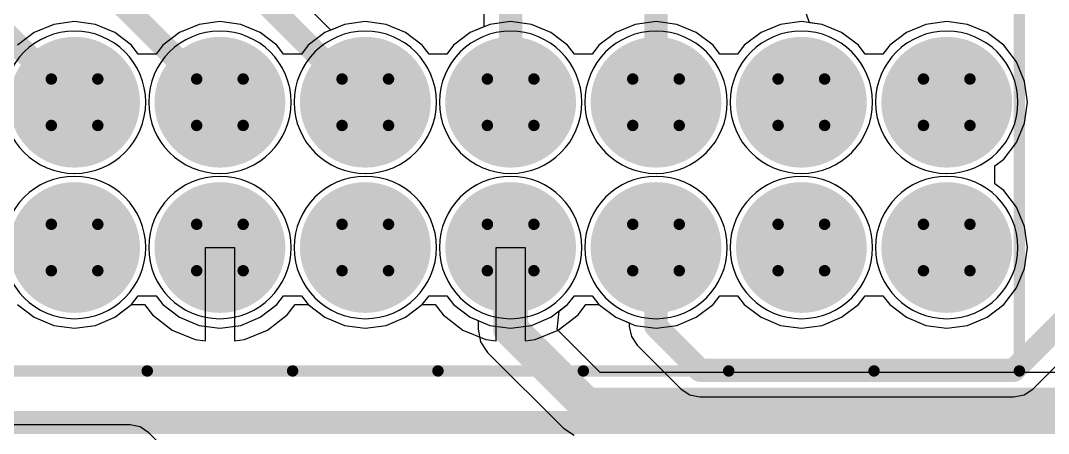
# Model space of a CAD drawing. Header units: millimetres. Extents: x 3.6 to 6.79, y 1.07 to 2.73.
# Drawn here: x 6.2343 to 6.5879, y 2.0942 to 2.2364 of the extents above; entities that cross this region are included whole.
import ezdxf

# ---------------------------------------------------------------- set-up
doc = ezdxf.new("R2010")
doc.units = ezdxf.units.MM
doc.header["$MEASUREMENT"] = 0
for name, color, linetype in [('BottomLayer', 5, 'Continuous'), ('BottomSolder', 6, 'Continuous'), ('Mechanical13', 56, 'Continuous'), ('MidLayer1', 16, 'Continuous'), ('MidLayer2', 76, 'Continuous'), ('MultiLayer', 9, 'Continuous'), ('PadHoleLayer', 156, 'Continuous'), ('TopLayer', 1, 'Continuous'), ('TopOverlay', 2, 'Continuous'), ('TopSolder', 216, 'Continuous')]:
    doc.layers.add(name, color=color, linetype=linetype)

# ---------------------------------------------------------------- blocks, each defined once
blk = doc.blocks.new('SAMTEC_FTS_108_04_X_D_116')
at = {"layer": 'BottomLayer', "const_width": 0.0225}
for points in [[(-0.13625, 0.025, 1), (-0.11375, 0.025, 1)], [(-0.08625, 0.025, 1), (-0.06375, 0.025, 1)], [(-0.03625, 0.025, 1), (-0.01375, 0.025, 1)], [(0.01375, 0.025, 1), (0.03625, 0.025, 1)], [(0.06375, 0.025, 1), (0.08625, 0.025, 1)], [(0.11375, 0.025, 1), (0.13625, 0.025, 1)], [(0.16375, 0.025, 1), (0.18625, 0.025, 1)], [(-0.13625, -0.025, 1), (-0.11375, -0.025, 1)], [(-0.08625, -0.025, 1), (-0.06375, -0.025, 1)], [(-0.03625, -0.025, 1), (-0.01375, -0.025, 1)], [(0.01375, -0.025, 1), (0.03625, -0.025, 1)], [(0.06375, -0.025, 1), (0.08625, -0.025, 1)], [(0.11375, -0.025, 1), (0.13625, -0.025, 1)], [(0.16375, -0.025, 1), (0.18625, -0.025, 1)]]:
    blk.add_lwpolyline(points, format="xyb", close=True, dxfattribs=at)
at = {"layer": 'BottomSolder'}
for points in [[(-0.10051, 0.025, 1), (-0.14949, 0.025, 1)], [(-0.05051, 0.025, 1), (-0.09949, 0.025, 1)], [(-0.00051, 0.025, 1), (-0.04949, 0.025, 1)], [(0.04949, 0.025, 1), (0.00051, 0.025, 1)], [(0.09949, 0.025, 1), (0.05051, 0.025, 1)], [(0.14949, 0.025, 1), (0.10051, 0.025, 1)], [(0.19949, 0.025, 1), (0.15051, 0.025, 1)], [(-0.10051, 0.025, 1), (-0.10051, 0.025, 1)], [(-0.09949, 0.025, 1), (-0.09949, 0.025, 1)], [(-0.05051, 0.025, 1), (-0.05051, 0.025, 1)], [(-0.04949, 0.025, 1), (-0.04949, 0.025, 1)], [(-0.00051, 0.025, 1), (-0.00051, 0.025, 1)], [(0.00051, 0.025, 1), (0.00051, 0.025, 1)], [(0.04949, 0.025, 1), (0.04949, 0.025, 1)], [(0.05051, 0.025, 1), (0.05051, 0.025, 1)], [(0.09949, 0.025, 1), (0.09949, 0.025, 1)], [(0.10051, 0.025, 1), (0.10051, 0.025, 1)], [(0.14949, 0.025, 1), (0.14949, 0.025, 1)], [(0.15051, 0.025, 1), (0.15051, 0.025, 1)], [(0.19949, 0.025, 1), (0.19949, 0.025, 1)], [(-0.10051, -0.025, 1), (-0.14949, -0.025, 1)], [(-0.05051, -0.025, 1), (-0.09949, -0.025, 1)], [(-0.00051, -0.025, 1), (-0.04949, -0.025, 1)], [(0.04949, -0.025, 1), (0.00051, -0.025, 1)], [(0.09949, -0.025, 1), (0.05051, -0.025, 1)], [(0.14949, -0.025, 1), (0.10051, -0.025, 1)], [(0.19949, -0.025, 1), (0.15051, -0.025, 1)], [(-0.10051, -0.025, 1), (-0.10051, -0.025, 1)], [(-0.09949, -0.025, 1), (-0.09949, -0.025, 1)], [(-0.05051, -0.025, 1), (-0.05051, -0.025, 1)], [(-0.04949, -0.025, 1), (-0.04949, -0.025, 1)], [(-0.00051, -0.025, 1), (-0.00051, -0.025, 1)], [(0.00051, -0.025, 1), (0.00051, -0.025, 1)], [(0.04949, -0.025, 1), (0.04949, -0.025, 1)], [(0.05051, -0.025, 1), (0.05051, -0.025, 1)], [(0.09949, -0.025, 1), (0.09949, -0.025, 1)], [(0.10051, -0.025, 1), (0.10051, -0.025, 1)], [(0.14949, -0.025, 1), (0.14949, -0.025, 1)], [(0.15051, -0.025, 1), (0.15051, -0.025, 1)], [(0.19949, -0.025, 1), (0.19949, -0.025, 1)]]:
    blk.add_lwpolyline(points, format="xyb", close=True, dxfattribs=at)
at = {"layer": 'BottomSolder', "const_width": 0.0225}
for points in [[(-0.13625, 0.025, 1), (-0.11375, 0.025, 1)], [(-0.08625, 0.025, 1), (-0.06375, 0.025, 1)], [(-0.03625, 0.025, 1), (-0.01375, 0.025, 1)], [(0.01375, 0.025, 1), (0.03625, 0.025, 1)], [(0.06375, 0.025, 1), (0.08625, 0.025, 1)], [(0.11375, 0.025, 1), (0.13625, 0.025, 1)], [(0.16375, 0.025, 1), (0.18625, 0.025, 1)], [(-0.13625, -0.025, 1), (-0.11375, -0.025, 1)], [(-0.08625, -0.025, 1), (-0.06375, -0.025, 1)], [(-0.03625, -0.025, 1), (-0.01375, -0.025, 1)], [(0.01375, -0.025, 1), (0.03625, -0.025, 1)], [(0.06375, -0.025, 1), (0.08625, -0.025, 1)], [(0.11375, -0.025, 1), (0.13625, -0.025, 1)], [(0.16375, -0.025, 1), (0.18625, -0.025, 1)]]:
    blk.add_lwpolyline(points, format="xyb", close=True, dxfattribs=at)
at = {"layer": 'Mechanical13', "const_width": 0.00394}
for points in [[(0.2, -0.06748), (0.2, 0.06748)], [(-0.13299, 0.01701), (-0.13299, 0.03299)], [(-0.13299, 0.03299), (-0.11701, 0.03299)], [(-0.11701, 0.01701), (-0.11701, 0.03299)], [(-0.08299, 0.01701), (-0.08299, 0.03299)], [(-0.08299, 0.03299), (-0.06701, 0.03299)], [(-0.06701, 0.01701), (-0.06701, 0.03299)], [(-0.03299, 0.01701), (-0.03299, 0.03299)], [(-0.03299, 0.03299), (-0.01701, 0.03299)], [(-0.01701, 0.01701), (-0.01701, 0.03299)], [(0.01701, 0.01701), (0.01701, 0.03299)], [(0.01701, 0.03299), (0.03299, 0.03299)], [(0.03299, 0.01701), (0.03299, 0.03299)], [(0.06701, 0.01701), (0.06701, 0.03299)], [(0.06701, 0.03299), (0.08299, 0.03299)], [(0.08299, 0.01701), (0.08299, 0.03299)], [(0.11701, 0.01701), (0.11701, 0.03299)], [(0.11701, 0.03299), (0.13299, 0.03299)], [(0.13299, 0.01701), (0.13299, 0.03299)], [(0.16701, 0.01701), (0.16701, 0.03299)], [(0.16701, 0.03299), (0.18299, 0.03299)], [(0.18299, 0.01701), (0.18299, 0.03299)], [(-0.13299, 0.01701), (-0.11701, 0.01701)], [(-0.08299, 0.01701), (-0.06701, 0.01701)], [(-0.03299, 0.01701), (-0.01701, 0.01701)], [(0.01701, 0.01701), (0.03299, 0.01701)], [(0.06701, 0.01701), (0.08299, 0.01701)], [(0.11701, 0.01701), (0.13299, 0.01701)], [(0.16701, 0.01701), (0.18299, 0.01701)], [(-0.13299, -0.03299), (-0.13299, -0.01701)], [(-0.13299, -0.01701), (-0.11701, -0.01701)], [(-0.11701, -0.03299), (-0.11701, -0.01701)], [(-0.08299, -0.03299), (-0.08299, -0.01701)], [(-0.08299, -0.01701), (-0.06701, -0.01701)], [(-0.06701, -0.03299), (-0.06701, -0.01701)], [(-0.03299, -0.03299), (-0.03299, -0.01701)], [(-0.03299, -0.01701), (-0.01701, -0.01701)], [(-0.01701, -0.03299), (-0.01701, -0.01701)], [(0.01701, -0.03299), (0.01701, -0.01701)], [(0.01701, -0.01701), (0.03299, -0.01701)], [(0.03299, -0.03299), (0.03299, -0.01701)], [(0.06701, -0.03299), (0.06701, -0.01701)], [(0.06701, -0.01701), (0.08299, -0.01701)], [(0.08299, -0.03299), (0.08299, -0.01701)], [(0.11701, -0.03299), (0.11701, -0.01701)], [(0.11701, -0.01701), (0.13299, -0.01701)], [(0.13299, -0.03299), (0.13299, -0.01701)], [(0.16701, -0.03299), (0.16701, -0.01701)], [(0.16701, -0.01701), (0.18299, -0.01701)], [(0.18299, -0.03299), (0.18299, -0.01701)], [(-0.13299, -0.03299), (-0.11701, -0.03299)], [(-0.08299, -0.03299), (-0.06701, -0.03299)], [(-0.03299, -0.03299), (-0.01701, -0.03299)], [(0.01701, -0.03299), (0.03299, -0.03299)], [(0.06701, -0.03299), (0.08299, -0.03299)], [(0.11701, -0.03299), (0.13299, -0.03299)], [(0.16701, -0.03299), (0.18299, -0.03299)], [(-0.15, -0.06748), (-0.1, -0.06748)], [(-0.1, -0.06748), (-0.05, -0.06748)], [(-0.05, -0.06748), (0, -0.06748)], [(0, -0.06748), (0.05, -0.06748)], [(0.05, -0.06748), (0.1, -0.06748)], [(0.1, -0.06748), (0.15, -0.06748)], [(0.15, -0.06748), (0.2, -0.06748)], [(-0.21772, -0.08524), (0.21772, -0.08524)]]:
    blk.add_lwpolyline(points, dxfattribs=at)
at = {"layer": 'Mechanical13', "const_width": 0.00197}
for points in [[(-0.13398, 0.03299, 1), (-0.13201, 0.03299, 1)], [(-0.13398, 0.03299, 1), (-0.13201, 0.03299, 1)], [(-0.11799, 0.03299, 1), (-0.11602, 0.03299, 1)], [(-0.11799, 0.03299, 1), (-0.11602, 0.03299, 1)], [(-0.08398, 0.03299, 1), (-0.08201, 0.03299, 1)], [(-0.08398, 0.03299, 1), (-0.08201, 0.03299, 1)], [(-0.06799, 0.03299, 1), (-0.06602, 0.03299, 1)], [(-0.06799, 0.03299, 1), (-0.06602, 0.03299, 1)], [(-0.03398, 0.03299, 1), (-0.03201, 0.03299, 1)], [(-0.03398, 0.03299, 1), (-0.03201, 0.03299, 1)], [(-0.01799, 0.03299, 1), (-0.01602, 0.03299, 1)], [(-0.01799, 0.03299, 1), (-0.01602, 0.03299, 1)], [(0.01602, 0.03299, 1), (0.01799, 0.03299, 1)], [(0.01602, 0.03299, 1), (0.01799, 0.03299, 1)], [(0.03201, 0.03299, 1), (0.03398, 0.03299, 1)], [(0.03201, 0.03299, 1), (0.03398, 0.03299, 1)], [(0.06602, 0.03299, 1), (0.06799, 0.03299, 1)], [(0.06602, 0.03299, 1), (0.06799, 0.03299, 1)], [(0.08201, 0.03299, 1), (0.08398, 0.03299, 1)], [(0.08201, 0.03299, 1), (0.08398, 0.03299, 1)], [(0.11602, 0.03299, 1), (0.11799, 0.03299, 1)], [(0.11602, 0.03299, 1), (0.11799, 0.03299, 1)], [(0.13201, 0.03299, 1), (0.13398, 0.03299, 1)], [(0.13201, 0.03299, 1), (0.13398, 0.03299, 1)], [(0.16602, 0.03299, 1), (0.16799, 0.03299, 1)], [(0.16602, 0.03299, 1), (0.16799, 0.03299, 1)], [(0.18201, 0.03299, 1), (0.18398, 0.03299, 1)], [(0.18201, 0.03299, 1), (0.18398, 0.03299, 1)], [(-0.13398, 0.01701, 1), (-0.13201, 0.01701, 1)], [(-0.13398, 0.01701, 1), (-0.13201, 0.01701, 1)], [(-0.11799, 0.01701, 1), (-0.11602, 0.01701, 1)], [(-0.11799, 0.01701, 1), (-0.11602, 0.01701, 1)], [(-0.08398, 0.01701, 1), (-0.08201, 0.01701, 1)], [(-0.08398, 0.01701, 1), (-0.08201, 0.01701, 1)], [(-0.06799, 0.01701, 1), (-0.06602, 0.01701, 1)], [(-0.06799, 0.01701, 1), (-0.06602, 0.01701, 1)], [(-0.03398, 0.01701, 1), (-0.03201, 0.01701, 1)], [(-0.03398, 0.01701, 1), (-0.03201, 0.01701, 1)], [(-0.01799, 0.01701, 1), (-0.01602, 0.01701, 1)], [(-0.01799, 0.01701, 1), (-0.01602, 0.01701, 1)], [(0.01602, 0.01701, 1), (0.01799, 0.01701, 1)], [(0.01602, 0.01701, 1), (0.01799, 0.01701, 1)], [(0.03201, 0.01701, 1), (0.03398, 0.01701, 1)], [(0.03201, 0.01701, 1), (0.03398, 0.01701, 1)], [(0.06602, 0.01701, 1), (0.06799, 0.01701, 1)], [(0.06602, 0.01701, 1), (0.06799, 0.01701, 1)], [(0.08201, 0.01701, 1), (0.08398, 0.01701, 1)], [(0.08201, 0.01701, 1), (0.08398, 0.01701, 1)], [(0.11602, 0.01701, 1), (0.11799, 0.01701, 1)], [(0.11602, 0.01701, 1), (0.11799, 0.01701, 1)], [(0.13201, 0.01701, 1), (0.13398, 0.01701, 1)], [(0.13201, 0.01701, 1), (0.13398, 0.01701, 1)], [(0.16602, 0.01701, 1), (0.16799, 0.01701, 1)], [(0.16602, 0.01701, 1), (0.16799, 0.01701, 1)], [(0.18201, 0.01701, 1), (0.18398, 0.01701, 1)], [(0.18201, 0.01701, 1), (0.18398, 0.01701, 1)], [(-0.13398, -0.01701, 1), (-0.13201, -0.01701, 1)], [(-0.13398, -0.01701, 1), (-0.13201, -0.01701, 1)], [(-0.11799, -0.01701, 1), (-0.11602, -0.01701, 1)], [(-0.11799, -0.01701, 1), (-0.11602, -0.01701, 1)], [(-0.08398, -0.01701, 1), (-0.08201, -0.01701, 1)], [(-0.08398, -0.01701, 1), (-0.08201, -0.01701, 1)], [(-0.06799, -0.01701, 1), (-0.06602, -0.01701, 1)], [(-0.06799, -0.01701, 1), (-0.06602, -0.01701, 1)], [(-0.03398, -0.01701, 1), (-0.03201, -0.01701, 1)], [(-0.03398, -0.01701, 1), (-0.03201, -0.01701, 1)], [(-0.01799, -0.01701, 1), (-0.01602, -0.01701, 1)], [(-0.01799, -0.01701, 1), (-0.01602, -0.01701, 1)], [(0.01602, -0.01701, 1), (0.01799, -0.01701, 1)], [(0.01602, -0.01701, 1), (0.01799, -0.01701, 1)], [(0.03201, -0.01701, 1), (0.03398, -0.01701, 1)], [(0.03201, -0.01701, 1), (0.03398, -0.01701, 1)], [(0.06602, -0.01701, 1), (0.06799, -0.01701, 1)], [(0.06602, -0.01701, 1), (0.06799, -0.01701, 1)], [(0.08201, -0.01701, 1), (0.08398, -0.01701, 1)], [(0.08201, -0.01701, 1), (0.08398, -0.01701, 1)], [(0.11602, -0.01701, 1), (0.11799, -0.01701, 1)], [(0.11602, -0.01701, 1), (0.11799, -0.01701, 1)], [(0.13201, -0.01701, 1), (0.13398, -0.01701, 1)], [(0.13201, -0.01701, 1), (0.13398, -0.01701, 1)], [(0.16602, -0.01701, 1), (0.16799, -0.01701, 1)], [(0.16602, -0.01701, 1), (0.16799, -0.01701, 1)], [(0.18201, -0.01701, 1), (0.18398, -0.01701, 1)], [(0.18201, -0.01701, 1), (0.18398, -0.01701, 1)], [(-0.13398, -0.03299, 1), (-0.13201, -0.03299, 1)], [(-0.13398, -0.03299, 1), (-0.13201, -0.03299, 1)], [(-0.11799, -0.03299, 1), (-0.11602, -0.03299, 1)], [(-0.11799, -0.03299, 1), (-0.11602, -0.03299, 1)], [(-0.08398, -0.03299, 1), (-0.08201, -0.03299, 1)], [(-0.08398, -0.03299, 1), (-0.08201, -0.03299, 1)], [(-0.06799, -0.03299, 1), (-0.06602, -0.03299, 1)], [(-0.06799, -0.03299, 1), (-0.06602, -0.03299, 1)], [(-0.03398, -0.03299, 1), (-0.03201, -0.03299, 1)], [(-0.03398, -0.03299, 1), (-0.03201, -0.03299, 1)], [(-0.01799, -0.03299, 1), (-0.01602, -0.03299, 1)], [(-0.01799, -0.03299, 1), (-0.01602, -0.03299, 1)], [(0.01602, -0.03299, 1), (0.01799, -0.03299, 1)], [(0.01602, -0.03299, 1), (0.01799, -0.03299, 1)], [(0.03201, -0.03299, 1), (0.03398, -0.03299, 1)], [(0.03201, -0.03299, 1), (0.03398, -0.03299, 1)], [(0.06602, -0.03299, 1), (0.06799, -0.03299, 1)], [(0.06602, -0.03299, 1), (0.06799, -0.03299, 1)], [(0.08201, -0.03299, 1), (0.08398, -0.03299, 1)], [(0.08201, -0.03299, 1), (0.08398, -0.03299, 1)], [(0.11602, -0.03299, 1), (0.11799, -0.03299, 1)], [(0.11602, -0.03299, 1), (0.11799, -0.03299, 1)], [(0.13201, -0.03299, 1), (0.13398, -0.03299, 1)], [(0.13201, -0.03299, 1), (0.13398, -0.03299, 1)], [(0.16602, -0.03299, 1), (0.16799, -0.03299, 1)], [(0.16602, -0.03299, 1), (0.16799, -0.03299, 1)], [(0.18201, -0.03299, 1), (0.18398, -0.03299, 1)], [(0.18201, -0.03299, 1), (0.18398, -0.03299, 1)], [(-0.10098, -0.06748, 1), (-0.09902, -0.06748, 1)], [(-0.10098, -0.06748, 1), (-0.09902, -0.06748, 1)], [(-0.05098, -0.06748, 1), (-0.04902, -0.06748, 1)], [(-0.05098, -0.06748, 1), (-0.04902, -0.06748, 1)], [(-0.00098, -0.06748, 1), (0.00098, -0.06748, 1)], [(-0.00098, -0.06748, 1), (0.00098, -0.06748, 1)], [(0.04902, -0.06748, 1), (0.05098, -0.06748, 1)], [(0.04902, -0.06748, 1), (0.05098, -0.06748, 1)], [(0.09902, -0.06748, 1), (0.10098, -0.06748, 1)], [(0.09902, -0.06748, 1), (0.10098, -0.06748, 1)], [(0.14902, -0.06748, 1), (0.15098, -0.06748, 1)], [(0.14902, -0.06748, 1), (0.15098, -0.06748, 1)], [(0.19902, -0.06748, 1), (0.20098, -0.06748, 1)], [(0.19902, -0.06748, 1), (0.20098, -0.06748, 1)]]:
    blk.add_lwpolyline(points, format="xyb", close=True, dxfattribs=at)
at = {"layer": 'MidLayer1', "const_width": 0.0225}
for points in [[(-0.13625, 0.025, 1), (-0.11375, 0.025, 1)], [(-0.08625, 0.025, 1), (-0.06375, 0.025, 1)], [(-0.03625, 0.025, 1), (-0.01375, 0.025, 1)], [(0.01375, 0.025, 1), (0.03625, 0.025, 1)], [(0.06375, 0.025, 1), (0.08625, 0.025, 1)], [(0.11375, 0.025, 1), (0.13625, 0.025, 1)], [(0.16375, 0.025, 1), (0.18625, 0.025, 1)], [(-0.13625, -0.025, 1), (-0.11375, -0.025, 1)], [(-0.08625, -0.025, 1), (-0.06375, -0.025, 1)], [(-0.03625, -0.025, 1), (-0.01375, -0.025, 1)], [(0.01375, -0.025, 1), (0.03625, -0.025, 1)], [(0.06375, -0.025, 1), (0.08625, -0.025, 1)], [(0.11375, -0.025, 1), (0.13625, -0.025, 1)], [(0.16375, -0.025, 1), (0.18625, -0.025, 1)]]:
    blk.add_lwpolyline(points, format="xyb", close=True, dxfattribs=at)
at = {"layer": 'MidLayer2', "const_width": 0.0225}
for points in [[(-0.13625, 0.025, 1), (-0.11375, 0.025, 1)], [(-0.08625, 0.025, 1), (-0.06375, 0.025, 1)], [(-0.03625, 0.025, 1), (-0.01375, 0.025, 1)], [(0.01375, 0.025, 1), (0.03625, 0.025, 1)], [(0.06375, 0.025, 1), (0.08625, 0.025, 1)], [(0.11375, 0.025, 1), (0.13625, 0.025, 1)], [(0.16375, 0.025, 1), (0.18625, 0.025, 1)], [(-0.13625, -0.025, 1), (-0.11375, -0.025, 1)], [(-0.08625, -0.025, 1), (-0.06375, -0.025, 1)], [(-0.03625, -0.025, 1), (-0.01375, -0.025, 1)], [(0.01375, -0.025, 1), (0.03625, -0.025, 1)], [(0.06375, -0.025, 1), (0.08625, -0.025, 1)], [(0.11375, -0.025, 1), (0.13625, -0.025, 1)], [(0.16375, -0.025, 1), (0.18625, -0.025, 1)]]:
    blk.add_lwpolyline(points, format="xyb", close=True, dxfattribs=at)
at = {"layer": 'MultiLayer', "const_width": 0.0225}
for points in [[(-0.13625, 0.025, 1), (-0.11375, 0.025, 1)], [(-0.08625, 0.025, 1), (-0.06375, 0.025, 1)], [(-0.03625, 0.025, 1), (-0.01375, 0.025, 1)], [(0.01375, 0.025, 1), (0.03625, 0.025, 1)], [(0.06375, 0.025, 1), (0.08625, 0.025, 1)], [(0.11375, 0.025, 1), (0.13625, 0.025, 1)], [(0.16375, 0.025, 1), (0.18625, 0.025, 1)], [(-0.13625, -0.025, 1), (-0.11375, -0.025, 1)], [(-0.08625, -0.025, 1), (-0.06375, -0.025, 1)], [(-0.03625, -0.025, 1), (-0.01375, -0.025, 1)], [(0.01375, -0.025, 1), (0.03625, -0.025, 1)], [(0.06375, -0.025, 1), (0.08625, -0.025, 1)], [(0.11375, -0.025, 1), (0.13625, -0.025, 1)], [(0.16375, -0.025, 1), (0.18625, -0.025, 1)]]:
    blk.add_lwpolyline(points, format="xyb", close=True, dxfattribs=at)
at = {"layer": 'PadHoleLayer', "const_width": 0.01398}
for points in [[(-0.13199, 0.025, 1), (-0.11801, 0.025, 1)], [(-0.08199, 0.025, 1), (-0.06801, 0.025, 1)], [(-0.03199, 0.025, 1), (-0.01801, 0.025, 1)], [(0.01801, 0.025, 1), (0.03199, 0.025, 1)], [(0.06801, 0.025, 1), (0.08199, 0.025, 1)], [(0.11801, 0.025, 1), (0.13199, 0.025, 1)], [(0.16801, 0.025, 1), (0.18199, 0.025, 1)], [(-0.13199, -0.025, 1), (-0.11801, -0.025, 1)], [(-0.08199, -0.025, 1), (-0.06801, -0.025, 1)], [(-0.03199, -0.025, 1), (-0.01801, -0.025, 1)], [(0.01801, -0.025, 1), (0.03199, -0.025, 1)], [(0.06801, -0.025, 1), (0.08199, -0.025, 1)], [(0.11801, -0.025, 1), (0.13199, -0.025, 1)], [(0.16801, -0.025, 1), (0.18199, -0.025, 1)]]:
    blk.add_lwpolyline(points, format="xyb", close=True, dxfattribs=at)
at = {"layer": 'TopLayer', "const_width": 0.0225}
for points in [[(-0.13625, 0.025, 1), (-0.11375, 0.025, 1)], [(-0.08625, 0.025, 1), (-0.06375, 0.025, 1)], [(-0.03625, 0.025, 1), (-0.01375, 0.025, 1)], [(0.01375, 0.025, 1), (0.03625, 0.025, 1)], [(0.06375, 0.025, 1), (0.08625, 0.025, 1)], [(0.11375, 0.025, 1), (0.13625, 0.025, 1)], [(0.16375, 0.025, 1), (0.18625, 0.025, 1)], [(-0.13625, -0.025, 1), (-0.11375, -0.025, 1)], [(-0.08625, -0.025, 1), (-0.06375, -0.025, 1)], [(-0.03625, -0.025, 1), (-0.01375, -0.025, 1)], [(0.01375, -0.025, 1), (0.03625, -0.025, 1)], [(0.06375, -0.025, 1), (0.08625, -0.025, 1)], [(0.11375, -0.025, 1), (0.13625, -0.025, 1)], [(0.16375, -0.025, 1), (0.18625, -0.025, 1)]]:
    blk.add_lwpolyline(points, format="xyb", close=True, dxfattribs=at)
at = {"layer": 'TopOverlay', "const_width": 0.00787}
blk.add_lwpolyline([(-0.21772, -0.08524), (0.21772, -0.08524)], dxfattribs=at)
at = {"layer": 'TopSolder'}
for points in [[(-0.10051, 0.025, 1), (-0.14949, 0.025, 1)], [(-0.05051, 0.025, 1), (-0.09949, 0.025, 1)], [(-0.00051, 0.025, 1), (-0.04949, 0.025, 1)], [(0.04949, 0.025, 1), (0.00051, 0.025, 1)], [(0.09949, 0.025, 1), (0.05051, 0.025, 1)], [(0.14949, 0.025, 1), (0.10051, 0.025, 1)], [(0.19949, 0.025, 1), (0.15051, 0.025, 1)], [(-0.10051, 0.025, 1), (-0.10051, 0.025, 1)], [(-0.09949, 0.025, 1), (-0.09949, 0.025, 1)], [(-0.05051, 0.025, 1), (-0.05051, 0.025, 1)], [(-0.04949, 0.025, 1), (-0.04949, 0.025, 1)], [(-0.00051, 0.025, 1), (-0.00051, 0.025, 1)], [(0.00051, 0.025, 1), (0.00051, 0.025, 1)], [(0.04949, 0.025, 1), (0.04949, 0.025, 1)], [(0.05051, 0.025, 1), (0.05051, 0.025, 1)], [(0.09949, 0.025, 1), (0.09949, 0.025, 1)], [(0.10051, 0.025, 1), (0.10051, 0.025, 1)], [(0.14949, 0.025, 1), (0.14949, 0.025, 1)], [(0.15051, 0.025, 1), (0.15051, 0.025, 1)], [(0.19949, 0.025, 1), (0.19949, 0.025, 1)], [(-0.10051, -0.025, 1), (-0.14949, -0.025, 1)], [(-0.05051, -0.025, 1), (-0.09949, -0.025, 1)], [(-0.00051, -0.025, 1), (-0.04949, -0.025, 1)], [(0.04949, -0.025, 1), (0.00051, -0.025, 1)], [(0.09949, -0.025, 1), (0.05051, -0.025, 1)], [(0.14949, -0.025, 1), (0.10051, -0.025, 1)], [(0.19949, -0.025, 1), (0.15051, -0.025, 1)], [(-0.10051, -0.025, 1), (-0.10051, -0.025, 1)], [(-0.09949, -0.025, 1), (-0.09949, -0.025, 1)], [(-0.05051, -0.025, 1), (-0.05051, -0.025, 1)], [(-0.04949, -0.025, 1), (-0.04949, -0.025, 1)], [(-0.00051, -0.025, 1), (-0.00051, -0.025, 1)], [(0.00051, -0.025, 1), (0.00051, -0.025, 1)], [(0.04949, -0.025, 1), (0.04949, -0.025, 1)], [(0.05051, -0.025, 1), (0.05051, -0.025, 1)], [(0.09949, -0.025, 1), (0.09949, -0.025, 1)], [(0.10051, -0.025, 1), (0.10051, -0.025, 1)], [(0.14949, -0.025, 1), (0.14949, -0.025, 1)], [(0.15051, -0.025, 1), (0.15051, -0.025, 1)], [(0.19949, -0.025, 1), (0.19949, -0.025, 1)]]:
    blk.add_lwpolyline(points, format="xyb", close=True, dxfattribs=at)
at = {"layer": 'TopSolder', "const_width": 0.0225}
for points in [[(-0.13625, 0.025, 1), (-0.11375, 0.025, 1)], [(-0.08625, 0.025, 1), (-0.06375, 0.025, 1)], [(-0.03625, 0.025, 1), (-0.01375, 0.025, 1)], [(0.01375, 0.025, 1), (0.03625, 0.025, 1)], [(0.06375, 0.025, 1), (0.08625, 0.025, 1)], [(0.11375, 0.025, 1), (0.13625, 0.025, 1)], [(0.16375, 0.025, 1), (0.18625, 0.025, 1)], [(-0.13625, -0.025, 1), (-0.11375, -0.025, 1)], [(-0.08625, -0.025, 1), (-0.06375, -0.025, 1)], [(-0.03625, -0.025, 1), (-0.01375, -0.025, 1)], [(0.01375, -0.025, 1), (0.03625, -0.025, 1)], [(0.06375, -0.025, 1), (0.08625, -0.025, 1)], [(0.11375, -0.025, 1), (0.13625, -0.025, 1)], [(0.16375, -0.025, 1), (0.18625, -0.025, 1)]]:
    blk.add_lwpolyline(points, format="xyb", close=True, dxfattribs=at)

msp = doc.modelspace()

# ---------------------------------------------------------------- linework, layer by layer
at = {"layer": 'BottomLayer'}
for p, q in [((6.34103, 2.23308), (6.16063, 2.41349)), ((6.39373, 2.24191), (6.39373, 2.2342)), ((6.34573, 2.23503), (6.34103, 2.23308)), ((6.35291, 2.23597), (6.34573, 2.23503)), ((6.36008, 2.23503), (6.35291, 2.23597)), ((6.36677, 2.23226), (6.36008, 2.23503)), ((6.37252, 2.22785), (6.36677, 2.23226)), ((6.38904, 2.23226), (6.38329, 2.22785)), ((6.39373, 2.2342), (6.38904, 2.23226)), ((6.37483, 2.22483), (6.37252, 2.22785)), ((6.38329, 2.22785), (6.38098, 2.22483)), ((6.38098, 2.22483), (6.37483, 2.22483)), ((6.27252, 2.13862), (6.27483, 2.14164)), ((6.27483, 2.14164), (6.28098, 2.14164)), ((6.28098, 2.14164), (6.28329, 2.13862)), ((6.32252, 2.13862), (6.32483, 2.14164)), ((6.32483, 2.14164), (6.33098, 2.14164)), ((6.33098, 2.14164), (6.33329, 2.13862)), ((6.37252, 2.13862), (6.37483, 2.14164)), ((6.37483, 2.14164), (6.38098, 2.14164)), ((6.38098, 2.14164), (6.38329, 2.13862)), ((6.42252, 2.13862), (6.42483, 2.14164)), ((6.42483, 2.14164), (6.43098, 2.14164)), ((6.43098, 2.14164), (6.43329, 2.13862)), ((6.23329, 2.13862), (6.23904, 2.13422)), ((6.26677, 2.13422), (6.27252, 2.13862)), ((6.28329, 2.13862), (6.28904, 2.13422)), ((6.31677, 2.13422), (6.32252, 2.13862)), ((6.33329, 2.13862), (6.33904, 2.13422)), ((6.36677, 2.13422), (6.37252, 2.13862)), ((6.38329, 2.13862), (6.38904, 2.13422)), ((6.41677, 2.13422), (6.42252, 2.13862)), ((6.43329, 2.13862), (6.43904, 2.13422)), ((6.23904, 2.13422), (6.24573, 2.13144)), ((6.26008, 2.13144), (6.26677, 2.13422)), ((6.28904, 2.13422), (6.29573, 2.13144)), ((6.31008, 2.13144), (6.31677, 2.13422)), ((6.33904, 2.13422), (6.34573, 2.13144)), ((6.36008, 2.13144), (6.36677, 2.13422)), ((6.38904, 2.13422), (6.39573, 2.13144)), ((6.41008, 2.13144), (6.41677, 2.13422)), ((6.43904, 2.13422), (6.44373, 2.13227)), ((6.44373, 2.13227), (6.44373, 2.13109)), ((6.58249, 2.10951), (6.60749, 2.13451)), ((6.24573, 2.13144), (6.25291, 2.1305)), ((6.25291, 2.1305), (6.26008, 2.13144)), ((6.29573, 2.13144), (6.30291, 2.1305)), ((6.30291, 2.1305), (6.31008, 2.13144)), ((6.34573, 2.13144), (6.35291, 2.1305)), ((6.35291, 2.1305), (6.36008, 2.13144)), ((6.39573, 2.13144), (6.40291, 2.1305)), ((6.40291, 2.1305), (6.41008, 2.13144)), ((6.44373, 2.13109), (6.44443, 2.12758)), ((6.44443, 2.12758), (6.44642, 2.12461)), ((6.44642, 2.12461), (6.46151, 2.10951)), ((6.46151, 2.10951), (6.46449, 2.10752)), ((6.46449, 2.10752), (6.468, 2.10682)), ((6.576, 2.10682), (6.57951, 2.10752)), ((6.57951, 2.10752), (6.58249, 2.10951)), ((6.468, 2.10682), (6.576, 2.10682))]:
    msp.add_line(p, q, dxfattribs=at)
at = {"layer": 'BottomLayer', "const_width": 0.008}
for points in [[(6.15414, 2.407), (6.35291, 2.20824)], [(6.11914, 2.392), (6.30291, 2.20824)], [(6.08314, 2.378), (6.25291, 2.20824)], [(6.45291, 2.20824), (6.45291, 2.25091)], [(6.40291, 2.20824), (6.40291, 2.24191)], [(6.45291, 2.13109), (6.45291, 2.15824)], [(6.576, 2.116), (6.601, 2.141)], [(6.45291, 2.13109), (6.468, 2.116)], [(6.468, 2.116), (6.576, 2.116)]]:
    msp.add_lwpolyline(points, dxfattribs=at)
at = {"layer": 'BottomLayer', "const_width": 0.004}
for points in [[(6.25091, 2.20824, 1), (6.25491, 2.20824, 1)], [(6.30091, 2.20824, 1), (6.30491, 2.20824, 1)], [(6.35091, 2.20824, 1), (6.35491, 2.20824, 1)], [(6.40091, 2.20824, 1), (6.40491, 2.20824, 1)], [(6.45091, 2.20824, 1), (6.45491, 2.20824, 1)], [(6.45091, 2.15824, 1), (6.45491, 2.15824, 1)], [(6.45091, 2.13109, 1), (6.45491, 2.13109, 1)], [(6.45091, 2.13109, 1), (6.45491, 2.13109, 1)], [(6.466, 2.116, 1), (6.47, 2.116, 1)], [(6.466, 2.116, 1), (6.47, 2.116, 1)], [(6.574, 2.116, 1), (6.578, 2.116, 1)], [(6.574, 2.116, 1), (6.578, 2.116, 1)]]:
    msp.add_lwpolyline(points, format="xyb", close=True, dxfattribs=at)
at = {"layer": 'MidLayer1'}
for p, q in [((6.50566, 2.23561), (6.50387, 2.24089)), ((6.51008, 2.23503), (6.50566, 2.23561)), ((6.51677, 2.23226), (6.51008, 2.23503)), ((6.54573, 2.23503), (6.53904, 2.23226)), ((6.55291, 2.23597), (6.54573, 2.23503)), ((6.56008, 2.23503), (6.55291, 2.23597)), ((6.56677, 2.23226), (6.56008, 2.23503)), ((6.52252, 2.22785), (6.51677, 2.23226)), ((6.53904, 2.23226), (6.53329, 2.22785)), ((6.57252, 2.22785), (6.56677, 2.23226)), ((6.52483, 2.22483), (6.52252, 2.22785)), ((6.53329, 2.22785), (6.53098, 2.22483)), ((6.57693, 2.2221), (6.57252, 2.22785)), ((6.53098, 2.22483), (6.52483, 2.22483)), ((6.5797, 2.21542), (6.57693, 2.2221)), ((6.58064, 2.20824), (6.5797, 2.21542)), ((6.5797, 2.20106), (6.58064, 2.20824)), ((6.57693, 2.19437), (6.5797, 2.20106)), ((6.57252, 2.18862), (6.57693, 2.19437)), ((6.5695, 2.18631), (6.57252, 2.18862)), ((6.5695, 2.18016), (6.5695, 2.18631)), ((6.57252, 2.17785), (6.5695, 2.18016)), ((6.57693, 2.1721), (6.57252, 2.17785)), ((6.5797, 2.16542), (6.57693, 2.1721)), ((6.58064, 2.15824), (6.5797, 2.16542)), ((6.29791, 2.12611), (6.29791, 2.15824)), ((6.29791, 2.15824), (6.30791, 2.15824)), ((6.30791, 2.15824), (6.30791, 2.12611)), ((6.39791, 2.12611), (6.39791, 2.15824)), ((6.39791, 2.15824), (6.40791, 2.15824)), ((6.40791, 2.15824), (6.40791, 2.12611)), ((6.5797, 2.15106), (6.58064, 2.15824)), ((6.57693, 2.14437), (6.5797, 2.15106)), ((6.57252, 2.13862), (6.57693, 2.14437)), ((6.47252, 2.13862), (6.47483, 2.14164)), ((6.47483, 2.14164), (6.48098, 2.14164)), ((6.48098, 2.14164), (6.48329, 2.13862)), ((6.52252, 2.13862), (6.52483, 2.14164)), ((6.52483, 2.14164), (6.53098, 2.14164)), ((6.53098, 2.14164), (6.53329, 2.13862)), ((6.23329, 2.13862), (6.23904, 2.13422)), ((6.26677, 2.13422), (6.27252, 2.13862)), ((6.27252, 2.13862), (6.27699, 2.13862)), ((6.27699, 2.13862), (6.27973, 2.13506)), ((6.32608, 2.13506), (6.32882, 2.13862)), ((6.32882, 2.13862), (6.33329, 2.13862)), ((6.33329, 2.13862), (6.33904, 2.13422)), ((6.36677, 2.13422), (6.37252, 2.13862)), ((6.37252, 2.13862), (6.37699, 2.13862)), ((6.37699, 2.13862), (6.37973, 2.13506)), ((6.42608, 2.13506), (6.42882, 2.13862)), ((6.42882, 2.13862), (6.43329, 2.13862)), ((6.43329, 2.13862), (6.43904, 2.13422)), ((6.46677, 2.13422), (6.47252, 2.13862)), ((6.48329, 2.13862), (6.48904, 2.13422)), ((6.51677, 2.13422), (6.52252, 2.13862)), ((6.53329, 2.13862), (6.53904, 2.13422)), ((6.56677, 2.13422), (6.57252, 2.13862)), ((6.23904, 2.13422), (6.24573, 2.13144)), ((6.26008, 2.13144), (6.26677, 2.13422)), ((6.27973, 2.13506), (6.28652, 2.12985)), ((6.3193, 2.12985), (6.32608, 2.13506)), ((6.33904, 2.13422), (6.34573, 2.13144)), ((6.36008, 2.13144), (6.36677, 2.13422)), ((6.37973, 2.13506), (6.38652, 2.12985)), ((6.4193, 2.12985), (6.42608, 2.13506)), ((6.43904, 2.13422), (6.44573, 2.13144)), ((6.46008, 2.13144), (6.46677, 2.13422)), ((6.48904, 2.13422), (6.49573, 2.13144)), ((6.51008, 2.13144), (6.51677, 2.13422)), ((6.53904, 2.13422), (6.54573, 2.13144)), ((6.56008, 2.13144), (6.56677, 2.13422)), ((6.24573, 2.13144), (6.25291, 2.1305)), ((6.25291, 2.1305), (6.26008, 2.13144)), ((6.28652, 2.12985), (6.29442, 2.12657)), ((6.31139, 2.12657), (6.3193, 2.12985)), ((6.34573, 2.13144), (6.35291, 2.1305)), ((6.35291, 2.1305), (6.36008, 2.13144)), ((6.38652, 2.12985), (6.39442, 2.12657)), ((6.41139, 2.12657), (6.4193, 2.12985)), ((6.44573, 2.13144), (6.45291, 2.1305)), ((6.45291, 2.1305), (6.46008, 2.13144)), ((6.49573, 2.13144), (6.50291, 2.1305)), ((6.50291, 2.1305), (6.51008, 2.13144)), ((6.54573, 2.13144), (6.55291, 2.1305)), ((6.55291, 2.1305), (6.56008, 2.13144)), ((6.29442, 2.12657), (6.29791, 2.12611)), ((6.30791, 2.12611), (6.31139, 2.12657)), ((6.39442, 2.12657), (6.39791, 2.12611)), ((6.40791, 2.12611), (6.41139, 2.12657))]:
    msp.add_line(p, q, dxfattribs=at)
at = {"layer": 'MidLayer2'}
for p, q in [((6.24573, 2.23503), (6.23904, 2.23226)), ((6.25291, 2.23597), (6.24573, 2.23503)), ((6.26008, 2.23503), (6.25291, 2.23597)), ((6.26677, 2.23226), (6.26008, 2.23503)), ((6.29573, 2.23503), (6.28904, 2.23226)), ((6.30291, 2.23597), (6.29573, 2.23503)), ((6.31008, 2.23503), (6.30291, 2.23597)), ((6.31677, 2.23226), (6.31008, 2.23503)), ((6.34573, 2.23503), (6.33904, 2.23226)), ((6.35291, 2.23597), (6.34573, 2.23503)), ((6.36008, 2.23503), (6.35291, 2.23597)), ((6.36677, 2.23226), (6.36008, 2.23503)), ((6.39573, 2.23503), (6.38904, 2.23226)), ((6.40291, 2.23597), (6.39573, 2.23503)), ((6.41008, 2.23503), (6.40291, 2.23597)), ((6.41677, 2.23226), (6.41008, 2.23503)), ((6.44573, 2.23503), (6.43904, 2.23226)), ((6.45291, 2.23597), (6.44573, 2.23503)), ((6.46008, 2.23503), (6.45291, 2.23597)), ((6.46677, 2.23226), (6.46008, 2.23503)), ((6.49573, 2.23503), (6.48904, 2.23226)), ((6.50291, 2.23597), (6.49573, 2.23503)), ((6.51008, 2.23503), (6.50291, 2.23597)), ((6.51677, 2.23226), (6.51008, 2.23503)), ((6.54573, 2.23503), (6.53904, 2.23226)), ((6.55291, 2.23597), (6.54573, 2.23503)), ((6.56008, 2.23503), (6.55291, 2.23597)), ((6.56677, 2.23226), (6.56008, 2.23503)), ((6.23904, 2.23226), (6.23329, 2.22785)), ((6.27252, 2.22785), (6.26677, 2.23226)), ((6.28904, 2.23226), (6.28329, 2.22785)), ((6.32252, 2.22785), (6.31677, 2.23226)), ((6.33904, 2.23226), (6.33329, 2.22785)), ((6.37252, 2.22785), (6.36677, 2.23226)), ((6.38904, 2.23226), (6.38329, 2.22785)), ((6.42252, 2.22785), (6.41677, 2.23226)), ((6.43904, 2.23226), (6.43329, 2.22785)), ((6.47252, 2.22785), (6.46677, 2.23226)), ((6.48904, 2.23226), (6.48329, 2.22785)), ((6.52252, 2.22785), (6.51677, 2.23226)), ((6.53904, 2.23226), (6.53329, 2.22785)), ((6.57252, 2.22785), (6.56677, 2.23226)), ((6.27483, 2.22483), (6.27252, 2.22785)), ((6.28329, 2.22785), (6.28098, 2.22483)), ((6.32483, 2.22483), (6.32252, 2.22785)), ((6.33329, 2.22785), (6.33098, 2.22483)), ((6.37483, 2.22483), (6.37252, 2.22785)), ((6.38329, 2.22785), (6.38098, 2.22483)), ((6.42483, 2.22483), (6.42252, 2.22785)), ((6.43329, 2.22785), (6.43098, 2.22483)), ((6.47483, 2.22483), (6.47252, 2.22785)), ((6.48329, 2.22785), (6.48098, 2.22483)), ((6.52483, 2.22483), (6.52252, 2.22785)), ((6.53329, 2.22785), (6.53098, 2.22483)), ((6.57693, 2.2221), (6.57252, 2.22785)), ((6.28098, 2.22483), (6.27483, 2.22483)), ((6.33098, 2.22483), (6.32483, 2.22483)), ((6.38098, 2.22483), (6.37483, 2.22483)), ((6.43098, 2.22483), (6.42483, 2.22483)), ((6.48098, 2.22483), (6.47483, 2.22483)), ((6.53098, 2.22483), (6.52483, 2.22483)), ((6.5797, 2.21542), (6.57693, 2.2221)), ((6.58064, 2.20824), (6.5797, 2.21542)), ((6.5797, 2.20106), (6.58064, 2.20824)), ((6.57693, 2.19437), (6.5797, 2.20106)), ((6.57252, 2.18862), (6.57693, 2.19437)), ((6.5695, 2.18631), (6.57252, 2.18862)), ((6.5695, 2.18016), (6.5695, 2.18631)), ((6.57252, 2.17785), (6.5695, 2.18016)), ((6.57693, 2.1721), (6.57252, 2.17785)), ((6.5797, 2.16542), (6.57693, 2.1721)), ((6.58064, 2.15824), (6.5797, 2.16542)), ((6.5797, 2.15106), (6.58064, 2.15824)), ((6.57693, 2.14437), (6.5797, 2.15106)), ((6.57252, 2.13862), (6.57693, 2.14437)), ((6.27252, 2.13862), (6.27483, 2.14164)), ((6.27483, 2.14164), (6.28098, 2.14164)), ((6.28098, 2.14164), (6.28329, 2.13862)), ((6.32252, 2.13862), (6.32483, 2.14164)), ((6.32483, 2.14164), (6.33098, 2.14164)), ((6.33098, 2.14164), (6.33329, 2.13862)), ((6.37252, 2.13862), (6.37483, 2.14164)), ((6.37483, 2.14164), (6.38098, 2.14164)), ((6.38098, 2.14164), (6.38329, 2.13862)), ((6.42252, 2.13862), (6.42483, 2.14164)), ((6.42483, 2.14164), (6.43098, 2.14164)), ((6.43098, 2.14164), (6.43329, 2.13862)), ((6.47252, 2.13862), (6.47483, 2.14164)), ((6.47483, 2.14164), (6.48098, 2.14164)), ((6.48098, 2.14164), (6.48329, 2.13862)), ((6.52252, 2.13862), (6.52483, 2.14164)), ((6.52483, 2.14164), (6.53098, 2.14164)), ((6.53098, 2.14164), (6.53329, 2.13862)), ((6.23329, 2.13862), (6.23904, 2.13422)), ((6.26677, 2.13422), (6.27252, 2.13862)), ((6.28329, 2.13862), (6.28904, 2.13422)), ((6.31677, 2.13422), (6.32252, 2.13862)), ((6.33329, 2.13862), (6.33904, 2.13422)), ((6.36677, 2.13422), (6.37252, 2.13862)), ((6.38329, 2.13862), (6.38904, 2.13422)), ((6.41677, 2.13422), (6.42252, 2.13862)), ((6.43329, 2.13862), (6.43904, 2.13422)), ((6.46677, 2.13422), (6.47252, 2.13862)), ((6.48329, 2.13862), (6.48904, 2.13422)), ((6.51677, 2.13422), (6.52252, 2.13862)), ((6.53329, 2.13862), (6.53904, 2.13422)), ((6.56677, 2.13422), (6.57252, 2.13862)), ((6.23904, 2.13422), (6.24573, 2.13144)), ((6.26008, 2.13144), (6.26677, 2.13422)), ((6.28904, 2.13422), (6.29573, 2.13144)), ((6.31008, 2.13144), (6.31677, 2.13422)), ((6.33904, 2.13422), (6.34573, 2.13144)), ((6.36008, 2.13144), (6.36677, 2.13422)), ((6.38904, 2.13422), (6.39573, 2.13144)), ((6.41008, 2.13144), (6.41677, 2.13422)), ((6.43904, 2.13422), (6.44573, 2.13144)), ((6.46008, 2.13144), (6.46677, 2.13422)), ((6.48904, 2.13422), (6.49573, 2.13144)), ((6.51008, 2.13144), (6.51677, 2.13422)), ((6.53904, 2.13422), (6.54573, 2.13144)), ((6.56008, 2.13144), (6.56677, 2.13422)), ((6.24573, 2.13144), (6.25291, 2.1305)), ((6.25291, 2.1305), (6.26008, 2.13144)), ((6.29573, 2.13144), (6.30291, 2.1305)), ((6.30291, 2.1305), (6.31008, 2.13144)), ((6.34573, 2.13144), (6.35291, 2.1305)), ((6.35291, 2.1305), (6.36008, 2.13144)), ((6.39573, 2.13144), (6.40291, 2.1305)), ((6.40291, 2.1305), (6.41008, 2.13144)), ((6.44573, 2.13144), (6.45291, 2.1305)), ((6.45291, 2.1305), (6.46008, 2.13144)), ((6.49573, 2.13144), (6.50291, 2.1305)), ((6.50291, 2.1305), (6.51008, 2.13144)), ((6.54573, 2.13144), (6.55291, 2.1305)), ((6.55291, 2.1305), (6.56008, 2.13144))]:
    msp.add_line(p, q, dxfattribs=at)
at = {"layer": 'TopLayer'}
for p, q in [((6.24573, 2.23503), (6.23904, 2.23226)), ((6.25291, 2.23597), (6.24573, 2.23503)), ((6.26008, 2.23503), (6.25291, 2.23597)), ((6.26677, 2.23226), (6.26008, 2.23503)), ((6.29573, 2.23503), (6.28904, 2.23226)), ((6.30291, 2.23597), (6.29573, 2.23503)), ((6.31008, 2.23503), (6.30291, 2.23597)), ((6.31677, 2.23226), (6.31008, 2.23503)), ((6.34573, 2.23503), (6.33904, 2.23226)), ((6.35291, 2.23597), (6.34573, 2.23503)), ((6.36008, 2.23503), (6.35291, 2.23597)), ((6.36677, 2.23226), (6.36008, 2.23503)), ((6.39573, 2.23503), (6.38904, 2.23226)), ((6.40291, 2.23597), (6.39573, 2.23503)), ((6.41008, 2.23503), (6.40291, 2.23597)), ((6.41677, 2.23226), (6.41008, 2.23503)), ((6.44573, 2.23503), (6.43904, 2.23226)), ((6.45291, 2.23597), (6.44573, 2.23503)), ((6.46008, 2.23503), (6.45291, 2.23597)), ((6.46677, 2.23226), (6.46008, 2.23503)), ((6.49573, 2.23503), (6.48904, 2.23226)), ((6.50291, 2.23597), (6.49573, 2.23503)), ((6.51008, 2.23503), (6.50291, 2.23597)), ((6.51677, 2.23226), (6.51008, 2.23503)), ((6.54573, 2.23503), (6.53904, 2.23226)), ((6.55291, 2.23597), (6.54573, 2.23503)), ((6.56008, 2.23503), (6.55291, 2.23597)), ((6.56677, 2.23226), (6.56008, 2.23503)), ((6.23904, 2.23226), (6.23329, 2.22785)), ((6.27252, 2.22785), (6.26677, 2.23226)), ((6.28904, 2.23226), (6.28329, 2.22785)), ((6.32252, 2.22785), (6.31677, 2.23226)), ((6.33904, 2.23226), (6.33329, 2.22785)), ((6.37252, 2.22785), (6.36677, 2.23226)), ((6.38904, 2.23226), (6.38329, 2.22785)), ((6.42252, 2.22785), (6.41677, 2.23226)), ((6.43904, 2.23226), (6.43329, 2.22785)), ((6.47252, 2.22785), (6.46677, 2.23226)), ((6.48904, 2.23226), (6.48329, 2.22785)), ((6.52252, 2.22785), (6.51677, 2.23226)), ((6.53904, 2.23226), (6.53329, 2.22785)), ((6.57252, 2.22785), (6.56677, 2.23226)), ((6.27483, 2.22483), (6.27252, 2.22785)), ((6.28329, 2.22785), (6.28098, 2.22483)), ((6.32483, 2.22483), (6.32252, 2.22785)), ((6.33329, 2.22785), (6.33098, 2.22483)), ((6.37483, 2.22483), (6.37252, 2.22785)), ((6.38329, 2.22785), (6.38098, 2.22483)), ((6.42483, 2.22483), (6.42252, 2.22785)), ((6.43329, 2.22785), (6.43098, 2.22483)), ((6.47483, 2.22483), (6.47252, 2.22785)), ((6.48329, 2.22785), (6.48098, 2.22483)), ((6.52483, 2.22483), (6.52252, 2.22785)), ((6.53329, 2.22785), (6.53098, 2.22483)), ((6.57693, 2.2221), (6.57252, 2.22785)), ((6.28098, 2.22483), (6.27483, 2.22483)), ((6.33098, 2.22483), (6.32483, 2.22483)), ((6.38098, 2.22483), (6.37483, 2.22483)), ((6.43098, 2.22483), (6.42483, 2.22483)), ((6.48098, 2.22483), (6.47483, 2.22483)), ((6.53098, 2.22483), (6.52483, 2.22483)), ((6.5797, 2.21542), (6.57693, 2.2221)), ((6.58064, 2.20824), (6.5797, 2.21542)), ((6.5797, 2.20106), (6.58064, 2.20824)), ((6.57693, 2.19437), (6.5797, 2.20106)), ((6.57252, 2.18862), (6.57693, 2.19437)), ((6.5695, 2.18631), (6.57252, 2.18862)), ((6.5695, 2.18016), (6.5695, 2.18631)), ((6.57252, 2.17785), (6.5695, 2.18016)), ((6.57693, 2.1721), (6.57252, 2.17785)), ((6.5797, 2.16542), (6.57693, 2.1721)), ((6.58064, 2.15824), (6.5797, 2.16542)), ((6.5797, 2.15106), (6.58064, 2.15824)), ((6.57693, 2.14437), (6.5797, 2.15106)), ((6.57252, 2.13862), (6.57693, 2.14437)), ((6.27252, 2.13862), (6.27483, 2.14164)), ((6.27483, 2.14164), (6.28098, 2.14164)), ((6.28098, 2.14164), (6.28329, 2.13862)), ((6.32252, 2.13862), (6.32483, 2.14164)), ((6.32483, 2.14164), (6.33098, 2.14164)), ((6.33098, 2.14164), (6.33329, 2.13862)), ((6.37252, 2.13862), (6.37483, 2.14164)), ((6.37483, 2.14164), (6.38098, 2.14164)), ((6.38098, 2.14164), (6.38329, 2.13862)), ((6.42252, 2.13862), (6.42483, 2.14164)), ((6.42483, 2.14164), (6.43098, 2.14164)), ((6.43098, 2.14164), (6.43329, 2.13862)), ((6.47252, 2.13862), (6.47483, 2.14164)), ((6.47483, 2.14164), (6.48098, 2.14164)), ((6.48098, 2.14164), (6.48329, 2.13862)), ((6.52252, 2.13862), (6.52483, 2.14164)), ((6.52483, 2.14164), (6.53098, 2.14164)), ((6.53098, 2.14164), (6.53329, 2.13862)), ((6.23329, 2.13862), (6.23904, 2.13422)), ((6.26677, 2.13422), (6.27252, 2.13862)), ((6.28329, 2.13862), (6.28904, 2.13422)), ((6.31677, 2.13422), (6.32252, 2.13862)), ((6.33329, 2.13862), (6.33904, 2.13422)), ((6.36677, 2.13422), (6.37252, 2.13862)), ((6.38329, 2.13862), (6.38904, 2.13422)), ((6.41887, 2.12999), (6.41957, 2.13636)), ((6.41957, 2.13636), (6.42252, 2.13862)), ((6.43329, 2.13862), (6.43904, 2.13422)), ((6.46677, 2.13422), (6.47252, 2.13862)), ((6.48329, 2.13862), (6.48904, 2.13422)), ((6.51677, 2.13422), (6.52252, 2.13862)), ((6.53329, 2.13862), (6.53904, 2.13422)), ((6.56677, 2.13422), (6.57252, 2.13862)), ((6.23904, 2.13422), (6.24573, 2.13144)), ((6.26008, 2.13144), (6.26677, 2.13422)), ((6.28904, 2.13422), (6.29573, 2.13144)), ((6.31008, 2.13144), (6.31677, 2.13422)), ((6.33904, 2.13422), (6.34573, 2.13144)), ((6.36008, 2.13144), (6.36677, 2.13422)), ((6.38904, 2.13422), (6.39169, 2.13312)), ((6.39169, 2.13312), (6.39169, 2.13009)), ((6.43904, 2.13422), (6.44573, 2.13144)), ((6.46008, 2.13144), (6.46677, 2.13422)), ((6.48904, 2.13422), (6.49573, 2.13144)), ((6.51008, 2.13144), (6.51677, 2.13422)), ((6.53904, 2.13422), (6.54573, 2.13144)), ((6.56008, 2.13144), (6.56677, 2.13422)), ((6.24573, 2.13144), (6.25291, 2.1305)), ((6.25291, 2.1305), (6.26008, 2.13144)), ((6.29573, 2.13144), (6.30291, 2.1305)), ((6.30291, 2.1305), (6.31008, 2.13144)), ((6.34573, 2.13144), (6.35291, 2.1305)), ((6.35291, 2.1305), (6.36008, 2.13144)), ((6.39169, 2.13009), (6.39169, 2.13009)), ((6.39169, 2.13009), (6.39254, 2.1258)), ((6.43365, 2.11522), (6.41887, 2.12999)), ((6.44573, 2.13144), (6.45291, 2.1305)), ((6.45291, 2.1305), (6.46008, 2.13144)), ((6.49573, 2.13144), (6.50291, 2.1305)), ((6.50291, 2.1305), (6.51008, 2.13144)), ((6.54573, 2.13144), (6.55291, 2.1305)), ((6.55291, 2.1305), (6.56008, 2.13144)), ((6.39254, 2.1258), (6.39497, 2.12216)), ((6.39497, 2.12216), (6.42107, 2.09607)), ((6.618, 2.11522), (6.43365, 2.11522)), ((6.272, 2.09718), (6.2156, 2.09718)), ((6.27551, 2.09648), (6.272, 2.09718)), ((6.27849, 2.09449), (6.27551, 2.09648)), ((6.33649, 2.03649), (6.27849, 2.09449)), ((6.42107, 2.09607), (6.42471, 2.09364))]:
    msp.add_line(p, q, dxfattribs=at)
at = {"layer": 'TopLayer', "const_width": 0.012}
for points in [[(6.40291, 2.13009), (6.40291, 2.15824)], [(6.40291, 2.13009), (6.429, 2.104)], [(6.429, 2.104), (6.618, 2.104)]]:
    msp.add_lwpolyline(points, dxfattribs=at)
at = {"layer": 'TopLayer', "const_width": 0.006}
for points in [[(6.39991, 2.15824, 1), (6.40591, 2.15824, 1)], [(6.39991, 2.13009, 1), (6.40591, 2.13009, 1)], [(6.39991, 2.13009, 1), (6.40591, 2.13009, 1)], [(6.426, 2.104, 1), (6.432, 2.104, 1)], [(6.426, 2.104, 1), (6.432, 2.104, 1)]]:
    msp.add_lwpolyline(points, format="xyb", close=True, dxfattribs=at)

# ---------------------------------------------------------------- block references
at = {"rotation": 360}
msp.add_blockref('SAMTEC_FTS_108_04_X_D_116', (6.37791, 2.18324), dxfattribs=at)

doc.saveas('drawing.dxf')
